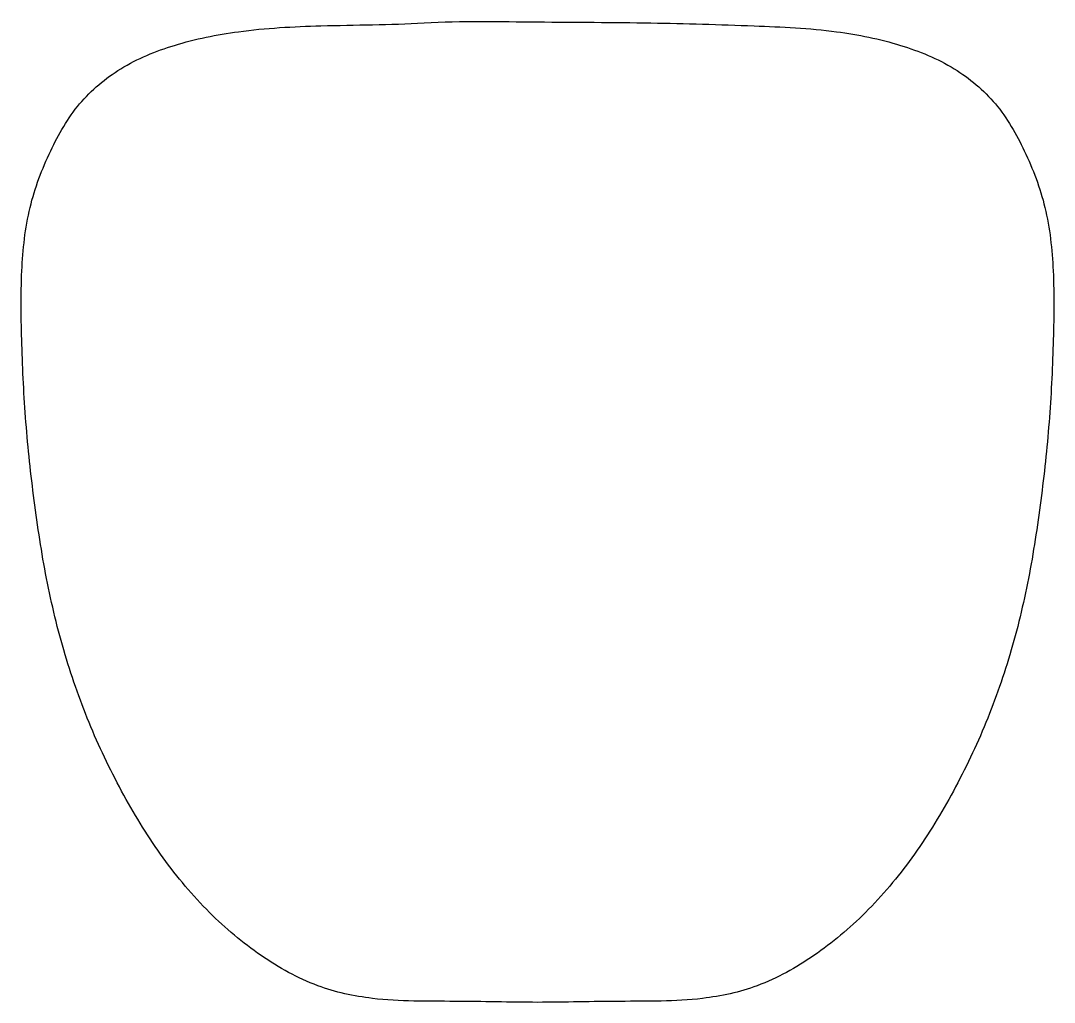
# Model space of a CAD drawing. Header units: millimetres. Extents: x -118 to 118, y -111 to 113.
import ezdxf

# ---------------------------------------------------------------- set-up
doc = ezdxf.new("R2010")
doc.units = ezdxf.units.MM

msp = doc.modelspace()

# ---------------------------------------------------------------- linework, layer by layer
msp.add_open_spline([(-25.87, 112.64), (-33.65, 112.18), (-47.85, 112.2), (-66.94, 111.22), (-82.41, 108.1), (-95.06, 102.93), (-105.06, 94.57), (-111.49, 83.23), (-116.39, 70.42), (-117.94, 55.35), (-117.68, 38.98), (-116.84, 21.51), (-114.9, 3.67), (-112.22, -14.08), (-108.06, -31.43), (-102.16, -48.01), (-94.65, -63.53), (-85.8, -77.89), (-75.37, -90.34), (-63.49, -100.31), (-50.93, -107.4), (-35.67, -110.69), (-18.81, -110.38), (0, -110.94), (18.81, -110.38), (35.67, -110.69), (50.93, -107.4), (63.49, -100.31), (75.37, -90.34), (85.8, -77.89), (94.65, -63.53), (102.16, -48.01), (108.06, -31.43), (112.22, -14.08), (114.9, 3.67), (116.84, 21.51), (117.68, 38.98), (117.94, 55.35), (116.39, 70.42), (111.49, 83.23), (105.06, 94.57), (95.06, 102.93), (82.41, 108.09), (66.95, 111.24), (47.83, 112.07), (25.09, 112.78), (0.03, 112.76), (-17.32, 113.14), (-25.87, 112.64)], degree=3, knots=[0, 0, 0, 0, 23.529489, 42.392882, 57.304918, 70.652378, 83.013507, 95.569709, 109.317295, 123.915862, 140.619862, 158.462283, 176.378959, 194.418716, 212.299301, 229.798072, 247.110127, 263.934499, 280.292366, 295.600251, 310.263461, 323.060894, 341.888754, 360.706072, 379.52339, 398.351249, 411.148682, 425.811893, 441.119777, 457.477644, 474.302016, 491.614072, 509.112843, 526.993428, 545.033184, 562.94986, 580.792281, 597.496281, 612.094848, 625.842435, 638.398636, 650.759765, 664.107226, 679.019261, 697.882655, 721.412143, 747.285102, 773.158061, 773.158061, 773.158061, 773.158061])

doc.saveas('drawing.dxf')
